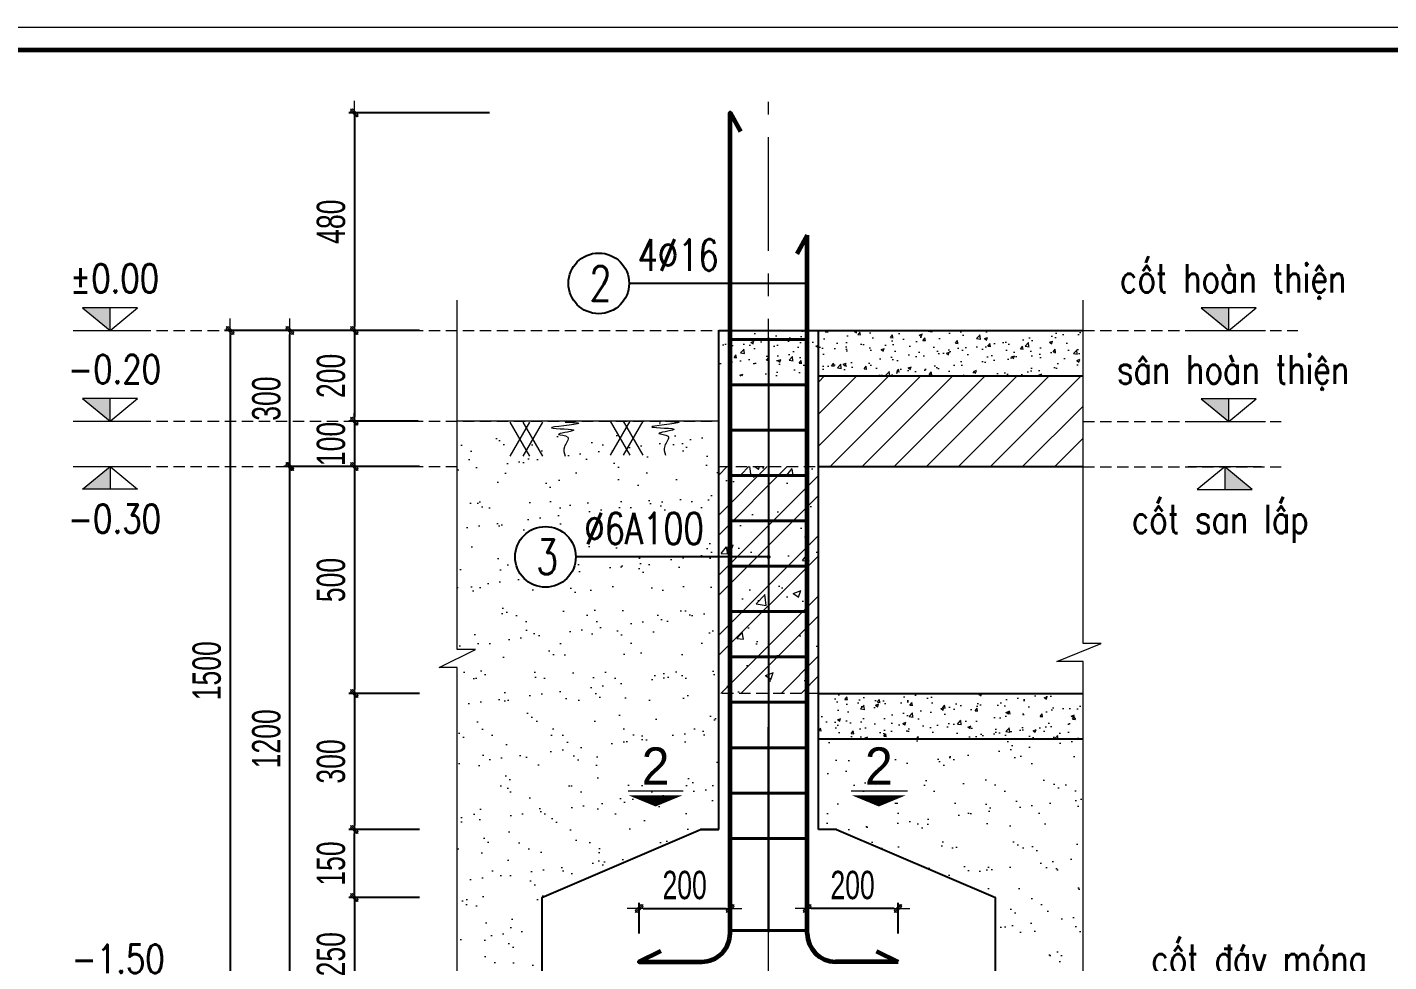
# Model space of a CAD drawing. Header units: millimetres. Extents: x 108335 to 288936, y -578047 to -548347.
# Drawn here: x 179715 to 182717, y -550408 to -548347 of the extents above; entities that cross this region are included whole.
import ezdxf
from ezdxf.enums import TextEntityAlignment as Align

# ---------------------------------------------------------------- set-up
doc = ezdxf.new("R2010")
doc.units = ezdxf.units.MM
doc.header["$MEASUREMENT"] = 0
doc.header["$PDMODE"] = 32
for name, pattern in [('CENTER', [2, 1.25, -0.25, 0.25, -0.25]), ('DASHDOT', [1, 0.5, -0.25, 0, -0.25]), ('HIDDEN', [0.375, 0.25, -0.125])]:
    doc.linetypes.add(name, pattern=pattern)
doc.layers.get('Defpoints').update_dxf_attribs({"color": 1})
doc.layers.add('Khungten_LCDI', color=7, linetype='Continuous')
for name, color, linetype, lineweight in [('LC Dim', 8, 'Continuous', 18), ('LC Hatch', 252, 'Continuous', 9), ('LC Khac', 4, 'Continuous', 9), ('LC MANH DUT', 35, 'HIDDEN', 5), ('LC Net dam2', 6, 'Continuous', 40), ('LC Net dam3', 1, 'Continuous', 60), ('LC Net manh', 236, 'Continuous', 5), ('LC Net thay', 7, 'Continuous', 25), ('LC Net truc', 8, 'DASHDOT', 13), ('LC Text1', 3, 'Continuous', 20), ('LC Text2', 7, 'Continuous', 25), ('Text', 7, 'Continuous', 20), ('THEP', 1, 'Continuous', 40), ('TRUC', 251, 'CENTER', 5)]:
    doc.layers.add(name, color=color, linetype=linetype, lineweight=lineweight)
doc.styles.add('HOATBIF', font='hoatbif.shx', dxfattribs={"width": 0.7})
doc.styles.add('Khungten', font='VHAVAN.TTF', dxfattribs={"width": 0.9, "height": 5000})
doc.styles.add('LC 1', font='VHAVANB.TTF')
doc.styles.add('LC 3', font='vnsimli.shx', dxfattribs={"width": 0.75})
doc.styles.add('T1', font='Vnsimli.shx', dxfattribs={"width": 0.8})
doc.styles.add('Title', font='VHBLACK.TTF', dxfattribs={"width": 0.8})
doc.dimstyles.new('mb', dxfattribs={"dimscale": 71, "dimtxt": 2.5, "dimasz": 0.35, "dimexe": 0.5, "dimexo": 0, "dimgap": 0.8, "dimtad": 1, "dimdec": 0, "dimzin": 0, "dimdsep": 46, "dimtxsty": 'HOATBIF', "dimblk1": 'DOT', "dimblk2": 'DOT', "dimsah": 1, "dimcen": -1, "dimdle": 1, "dimclrd": 256, "dimclre": 256, "dimclrt": 4, "dimadec": 3, "dimazin": 2, "dimtfac": 0.333333, "dimtdec": 0, "dimtix": 1, "dimtmove": 2, "dimatfit": 3, "dimldrblk": 'DOT', "dimfxl": 1, "dimtvp": 0.833333, "dimtolj": 1, "dimtzin": 0, "dimarcsym": 0})

# ---------------------------------------------------------------- blocks, each defined once
blk = doc.blocks.new('Nha o can bo nhan vien Trung doan')
at = {"layer": 'Defpoints', "lineweight": 0}
blk.add_lwpolyline([(-1200, -14850), (-1200, 14850), (40800, 14850), (40800, -14850)], close=True, dxfattribs=at)
at = {"layer": 'Khungten_LCDI', "color": 5, "lineweight": 60}
blk.add_lwpolyline([(0, -14650), (0, 14650), (40600, 14650), (40600, -14650)], close=True, dxfattribs=at)
at = {"color": 7, "style": 'Khungten', "width": 0.8}
for tag, p in [('REVISION', (39499, -10746)), ('NGAYHT', (39546, -11609))]:
    blk.add_attdef(tag, text='', height=200, dxfattribs=at).set_placement(p, align=Align.CENTER)
at = {"layer": 'LC Text1', "style": 'Title', "width": 1.485915}
for tag, p, p2 in [('TENBANVE1', (36913, -8886), (40339, -8886)), ('TENBANVE2', (36913, -9562), (40339, -9562))]:
    blk.add_attdef(tag, text='', height=250, dxfattribs=at).set_placement(p, p2, align=Align.FIT)
at = {"layer": 'LC Text1', "style": 'Title', "width": 0.7}
blk.add_attdef('SOBANVE', text='', height=250, dxfattribs=at).set_placement((39562, -13896), align=Align.CENTER)
blk = doc.blocks.new('DOT')
at = {"layer": 'LC Dim'}
blk.add_line((-3, 0), (3, 0), dxfattribs=at)
at = {"layer": 'LC Dim', "color": 4}
blk.add_line((-1, -1), (1, 1), dxfattribs=at)
blk.add_lwpolyline([(0.5, 1), (-1, -0.5), (-0.5, -1), (1, 0.5)], close=True, dxfattribs=at)
blk = doc.blocks.new('*D60')
at = {"layer": 'Defpoints', "color": 0, "ltscale": 2, "transparency": 16777216}
for p in [(180436.7, -550115.9), (180580, -550115.9, 0), (180580, -550265.9, 0)]:
    blk.add_point(p, dxfattribs=at)
at = {"layer": 'LC Dim', "lineweight": -2, "ltscale": 2, "transparency": 16777216}
for p, q in [((180580, -550115.9), (180424.2, -550115.9)), ((180436.7, -550257.2), (180436.7, -550124.7)), ((180580, -550265.9), (180424.2, -550265.9))]:
    blk.add_line(p, q, dxfattribs=at)
at = {"layer": 'LC Dim', "lineweight": -2, "ltscale": 2, "transparency": 16777216, "xscale": 8.75, "yscale": 8.75, "zscale": 8.75}
for p, rotation in [((180436.7, -550115.9), 90), ((180436.7, -550265.9), 270)]:
    blk.add_blockref('DOT', p, dxfattribs=dict(at, rotation=rotation))
at = {"layer": 'LC Dim', "color": 4, "ltscale": 2, "transparency": 16777216, "insert": (180385.4, -550190.9), "char_height": 62.5, "attachment_point": 5, "rotation": 90, "style": 'HOATBIF'}
blk.add_mtext('\\A1;150', dxfattribs=at)
blk = doc.blocks.new('_Dot')
at = {"color": 0, "linetype": 'ByBlock', "lineweight": -2}
blk.add_line((-0.5, 0), (-1, 0), dxfattribs=at)
at = {"color": 0, "linetype": 'ByBlock', "const_width": 0.5}
blk.add_lwpolyline([(-0.25, 0, 1), (0.25, 0, 1)], format="xyb", close=True, dxfattribs=at)
blk = doc.blocks.new('*D31')
at = {"layer": 'Defpoints', "color": 0, "ltscale": 2, "transparency": 16777216}
for p in [(180580, -550265.9, 0), (180436.7, -550515.9), (180580, -550515.9, 0)]:
    blk.add_point(p, dxfattribs=at)
at = {"layer": 'LC Dim', "lineweight": -2, "ltscale": 2, "transparency": 16777216}
for p, q in [((180580, -550265.9), (180424.2, -550265.9)), ((180436.7, -550274.7), (180436.7, -550507.2)), ((180580, -550515.9), (180424.2, -550515.9))]:
    blk.add_line(p, q, dxfattribs=at)
at = {"layer": 'LC Dim', "lineweight": -2, "ltscale": 2, "transparency": 16777216, "xscale": 8.75, "yscale": 8.75, "zscale": 8.75}
for p, rotation in [((180436.7, -550265.9), 90), ((180436.7, -550515.9), 270)]:
    blk.add_blockref('DOT', p, dxfattribs=dict(at, rotation=rotation))
at = {"layer": 'LC Dim', "color": 4, "ltscale": 2, "transparency": 16777216, "insert": (180385.4, -550390.9), "char_height": 62.5, "attachment_point": 5, "rotation": 90, "style": 'HOATBIF'}
blk.add_mtext('\\A1;250', dxfattribs=at)
blk = doc.blocks.new('Caodo1')
at = {"layer": 'LC Text1'}
blk.add_hatch(color=256, dxfattribs=at).paths.add_polyline_path([(0, 0), (243, 200), (0, 200)])
for p, q in [((0, 0), (0, 200)), ((324, 0), (-324, 0))]:
    blk.add_line(p, q, dxfattribs=at)
blk.add_lwpolyline([(-243, 200), (243, 200), (0, 0), (0, 0)], close=True, dxfattribs=at)
at = {"layer": 'LC Text1', "style": 'T1', "width": 0.8}
blk.add_attdef('%%P0,00', text='', height=250, dxfattribs=at).set_placement((-39, 460), align=Align.MIDDLE_CENTER)
blk = doc.blocks.new('*D32')
at = {"layer": 'Defpoints', "color": 0, "ltscale": 2, "transparency": 16777216}
for p in [(181435, -550289.9), (181435, -550344.9), (181635.3, -550344.9)]:
    blk.add_point(p, dxfattribs=at)
at = {"layer": 'LC Dim', "lineweight": -2, "ltscale": 2, "transparency": 16777216}
for p, q in [((181435, -550344.9), (181435, -550277.4)), ((181635.3, -550344.9), (181635.3, -550277.4)), ((181626.5, -550289.9), (181443.8, -550289.9))]:
    blk.add_line(p, q, dxfattribs=at)
at = {"layer": 'LC Dim', "lineweight": -2, "ltscale": 2, "transparency": 16777216, "xscale": 8.75, "yscale": 8.75, "zscale": 8.75, "rotation": 180}
blk.add_blockref('DOT', (181435, -550289.9), dxfattribs=at)
at = {"layer": 'LC Dim', "lineweight": -2, "ltscale": 2, "transparency": 16777216, "xscale": 8.75, "yscale": 8.75, "zscale": 8.75}
blk.add_blockref('DOT', (181635.3, -550289.9), dxfattribs=at)
at = {"layer": 'LC Dim', "color": 4, "ltscale": 2, "transparency": 16777216, "insert": (181535.1, -550238.7), "char_height": 62.5, "attachment_point": 5, "style": 'HOATBIF'}
blk.add_mtext('\\A1;200', dxfattribs=at)
blk = doc.blocks.new('*D33')
at = {"layer": 'Defpoints', "color": 0, "ltscale": 2, "transparency": 16777216}
for p in [(181265, -550289.9), (181064.7, -550344.9), (181265, -550344.9)]:
    blk.add_point(p, dxfattribs=at)
at = {"layer": 'LC Dim', "lineweight": -2, "ltscale": 2, "transparency": 16777216}
for p, q in [((181064.7, -550344.9), (181064.7, -550277.4)), ((181265, -550344.9), (181265, -550277.4)), ((181073.5, -550289.9), (181256.2, -550289.9))]:
    blk.add_line(p, q, dxfattribs=at)
at = {"layer": 'LC Dim', "lineweight": -2, "ltscale": 2, "transparency": 16777216, "xscale": 8.75, "yscale": 8.75, "zscale": 8.75, "rotation": 180}
blk.add_blockref('DOT', (181064.7, -550289.9), dxfattribs=at)
at = {"layer": 'LC Dim', "lineweight": -2, "ltscale": 2, "transparency": 16777216, "xscale": 8.75, "yscale": 8.75, "zscale": 8.75}
blk.add_blockref('DOT', (181265, -550289.9), dxfattribs=at)
at = {"layer": 'LC Dim', "color": 4, "ltscale": 2, "transparency": 16777216, "insert": (181164.9, -550238.7), "char_height": 62.5, "attachment_point": 5, "style": 'HOATBIF'}
blk.add_mtext('\\A1;200', dxfattribs=at)
blk = doc.blocks.new('*U22')
at = {"layer": 'LC Net dam2', "ltscale": 2}
blk.add_line((-85, 0), (85, 0), dxfattribs=at)
blk = doc.blocks.new('*U23')
at = {"layer": 'THEP', "color": 0, "linetype": 'ByBlock', "lineweight": -2}
blk.add_blockref('*U22', (0, 0), dxfattribs=at)
blk = doc.blocks.new('mat dat')
at = {"layer": 'LC Net manh'}
for p, q in [((2, 0), (3.73, -3)), ((3.73, 0), (2, -3)), ((3.15, 0), (4.88, -3)), ((4.88, 0), (3.15, -3))]:
    blk.add_line(p, q, dxfattribs=at)
blk.add_spline([(0, 0), (-1.21, -0.12), (1.21, -0.52), (-0.75, -0.75), (0.58, -1.1), (-0.23, -1.33), (0.06, -2.19), (0, -3)], degree=3, dxfattribs=at)
blk = doc.blocks.new('*U26')
at = {"layer": 'LC Net dam2', "ltscale": 2}
blk.add_line((-85, 0), (85, 0), dxfattribs=at)
blk = doc.blocks.new('*U27')
at = {"layer": 'LC Net dam2', "color": 0, "linetype": 'ByBlock', "lineweight": -2}
for p in [(0, 0), (0, -100), (0, -200), (0, -300), (0, -400), (0, -500), (0, -600), (0, -700), (0, -800)]:
    blk.add_blockref('*U26', p, dxfattribs=at)
at = {"layer": 'LC Net dam2', "color": 0, "linetype": 'ByBlock', "lineweight": -2, "transparency": 16777216}
for p in [(0, -900), (0, -1000), (0, -1100)]:
    blk.add_blockref('*U26', p, dxfattribs=at)
blk = doc.blocks.new('*D34')
at = {"layer": 'Defpoints', "color": 0, "ltscale": 2, "transparency": 16777216}
for p in [(180735, -548535.9), (180436.7, -549015.9), (180580, -549015.9, 0)]:
    blk.add_point(p, dxfattribs=at)
at = {"layer": 'LC Dim', "lineweight": -2, "ltscale": 2, "transparency": 16777216}
for p, q in [((180735, -548535.9), (180424.2, -548535.9)), ((180436.7, -548544.7), (180436.7, -549007.2)), ((180580, -549015.9), (180424.2, -549015.9))]:
    blk.add_line(p, q, dxfattribs=at)
at = {"layer": 'LC Dim', "lineweight": -2, "ltscale": 2, "transparency": 16777216, "xscale": 8.75, "yscale": 8.75, "zscale": 8.75}
for p, rotation in [((180436.7, -548535.9), 90), ((180436.7, -549015.9), 270)]:
    blk.add_blockref('DOT', p, dxfattribs=dict(at, rotation=rotation))
at = {"layer": 'LC Dim', "color": 4, "ltscale": 2, "transparency": 16777216, "insert": (180385.4, -548775.9), "char_height": 62.5, "attachment_point": 5, "rotation": 90, "style": 'HOATBIF'}
blk.add_mtext('\\A1;480', dxfattribs=at)
blk = doc.blocks.new('*D35')
at = {"layer": 'Defpoints', "color": 0, "ltscale": 2, "transparency": 16777216}
for p in [(180294.2, -549015.9), (180580, -549015.9, 0), (180558.8, -549315.9)]:
    blk.add_point(p, dxfattribs=at)
at = {"layer": 'LC Dim', "lineweight": -2, "ltscale": 2, "transparency": 16777216}
for p, q in [((180580, -549015.9), (180281.7, -549015.9)), ((180294.2, -549307.2), (180294.2, -549024.7)), ((180558.8, -549315.9), (180281.7, -549315.9))]:
    blk.add_line(p, q, dxfattribs=at)
at = {"layer": 'LC Dim', "lineweight": -2, "ltscale": 2, "transparency": 16777216, "xscale": 8.75, "yscale": 8.75, "zscale": 8.75}
for p, rotation in [((180294.2, -549015.9), 90), ((180294.2, -549315.9), 270)]:
    blk.add_blockref('DOT', p, dxfattribs=dict(at, rotation=rotation))
at = {"layer": 'LC Dim', "color": 4, "ltscale": 2, "transparency": 16777216, "insert": (180242.9, -549165.9), "char_height": 62.5, "attachment_point": 5, "rotation": 90, "style": 'HOATBIF'}
blk.add_mtext('\\A1;300', dxfattribs=at)
blk = doc.blocks.new('*D36')
at = {"layer": 'Defpoints', "color": 0, "ltscale": 2, "transparency": 16777216}
for p in [(180580, -549015.9, 0), (180162.6, -550515.9), (180580, -550515.9, 0)]:
    blk.add_point(p, dxfattribs=at)
at = {"layer": 'LC Dim', "lineweight": -2, "ltscale": 2, "transparency": 16777216}
for p, q in [((180580, -549015.9), (180150.1, -549015.9)), ((180162.6, -549024.7), (180162.6, -550507.2)), ((180580, -550515.9), (180150.1, -550515.9))]:
    blk.add_line(p, q, dxfattribs=at)
at = {"layer": 'LC Dim', "lineweight": -2, "ltscale": 2, "transparency": 16777216, "xscale": 8.75, "yscale": 8.75, "zscale": 8.75}
for p, rotation in [((180162.6, -549015.9), 90), ((180162.6, -550515.9), 270)]:
    blk.add_blockref('DOT', p, dxfattribs=dict(at, rotation=rotation))
at = {"layer": 'LC Dim', "color": 4, "ltscale": 2, "transparency": 16777216, "insert": (180111.4, -549765.9), "char_height": 62.5, "attachment_point": 5, "rotation": 90, "style": 'HOATBIF'}
blk.add_mtext('\\A1;1500', dxfattribs=at)
blk = doc.blocks.new('*D78')
at = {"layer": 'Defpoints', "color": 0, "ltscale": 2, "transparency": 16777216}
for p in [(180468.4, -549315.9), (180294, -550515.9), (180504.6, -550515.9)]:
    blk.add_point(p, dxfattribs=at)
at = {"layer": 'LC Dim', "lineweight": -2, "ltscale": 2, "transparency": 16777216}
for p, q in [((180468.4, -549315.9), (180281.5, -549315.9)), ((180294, -549324.7), (180294, -550507.2)), ((180504.6, -550515.9), (180281.5, -550515.9))]:
    blk.add_line(p, q, dxfattribs=at)
at = {"layer": 'LC Dim', "lineweight": -2, "ltscale": 2, "transparency": 16777216, "xscale": 8.75, "yscale": 8.75, "zscale": 8.75}
for p, rotation in [((180294, -549315.9), 90), ((180294, -550515.9), 270)]:
    blk.add_blockref('DOT', p, dxfattribs=dict(at, rotation=rotation))
at = {"layer": 'LC Dim', "color": 4, "ltscale": 2, "transparency": 16777216, "insert": (180242.8, -549915.9), "char_height": 62.5, "attachment_point": 5, "rotation": 90, "style": 'HOATBIF'}
blk.add_mtext('\\A1;1200', dxfattribs=at)
blk = doc.blocks.new('*D79')
at = {"layer": 'Defpoints', "color": 0, "ltscale": 2, "transparency": 16777216}
for p in [(180580, -549015.9, 0), (180436.7, -549215.9), (180577.4, -549215.9, 0)]:
    blk.add_point(p, dxfattribs=at)
at = {"layer": 'LC Dim', "lineweight": -2, "ltscale": 2, "transparency": 16777216}
for p, q in [((180580, -549015.9), (180424.2, -549015.9)), ((180436.7, -549024.7), (180436.7, -549207.2)), ((180577.4, -549215.9), (180424.2, -549215.9))]:
    blk.add_line(p, q, dxfattribs=at)
at = {"layer": 'LC Dim', "lineweight": -2, "ltscale": 2, "transparency": 16777216, "xscale": 8.75, "yscale": 8.75, "zscale": 8.75}
for p, rotation in [((180436.7, -549015.9), 90), ((180436.7, -549215.9), 270)]:
    blk.add_blockref('DOT', p, dxfattribs=dict(at, rotation=rotation))
at = {"layer": 'LC Dim', "color": 4, "ltscale": 2, "transparency": 16777216, "insert": (180385.4, -549115.9), "char_height": 62.5, "attachment_point": 5, "rotation": 90, "style": 'HOATBIF'}
blk.add_mtext('\\A1;200', dxfattribs=at)
blk = doc.blocks.new('*D80')
at = {"layer": 'Defpoints', "color": 0, "ltscale": 2, "transparency": 16777216}
for p in [(180577.4, -549215.9, 0), (180436.7, -549315.9), (180558.8, -549315.9, 0)]:
    blk.add_point(p, dxfattribs=at)
at = {"layer": 'LC Dim', "lineweight": -2, "ltscale": 2, "transparency": 16777216}
for p, q in [((180436.7, -549207.2), (180436.7, -549198.4)), ((180577.4, -549215.9), (180424.2, -549215.9)), ((180436.7, -549215.9), (180436.7, -549315.9)), ((180558.8, -549315.9), (180424.2, -549315.9)), ((180436.7, -549324.7), (180436.7, -549333.4))]:
    blk.add_line(p, q, dxfattribs=at)
at = {"layer": 'LC Dim', "lineweight": -2, "ltscale": 2, "transparency": 16777216, "xscale": 8.75, "yscale": 8.75, "zscale": 8.75}
for p, rotation in [((180436.7, -549215.9), 270), ((180436.7, -549315.9), 90)]:
    blk.add_blockref('DOT', p, dxfattribs=dict(at, rotation=rotation))
at = {"layer": 'LC Dim', "color": 4, "ltscale": 2, "transparency": 16777216, "insert": (180385.4, -549265.9), "char_height": 62.5, "attachment_point": 5, "rotation": 90, "style": 'HOATBIF'}
blk.add_mtext('\\A1;100', dxfattribs=at)
blk = doc.blocks.new('*D282')
at = {"layer": 'Defpoints', "color": 0, "ltscale": 2, "transparency": 16777216}
for p in [(180580, -549315.9), (180436.7, -549815.9), (180580, -549815.9)]:
    blk.add_point(p, dxfattribs=at)
at = {"layer": 'LC Dim', "lineweight": -2, "ltscale": 2, "transparency": 16777216}
for p, q in [((180580, -549315.9), (180424.2, -549315.9)), ((180436.7, -549324.7), (180436.7, -549807.2)), ((180580, -549815.9), (180424.2, -549815.9))]:
    blk.add_line(p, q, dxfattribs=at)
at = {"layer": 'LC Dim', "lineweight": -2, "ltscale": 2, "transparency": 16777216, "xscale": 8.75, "yscale": 8.75, "zscale": 8.75}
for p, rotation in [((180436.7, -549315.9), 90), ((180436.7, -549815.9), 270)]:
    blk.add_blockref('DOT', p, dxfattribs=dict(at, rotation=rotation))
at = {"layer": 'LC Dim', "color": 4, "ltscale": 2, "transparency": 16777216, "insert": (180385.4, -549565.9), "char_height": 62.5, "attachment_point": 5, "rotation": 90, "style": 'HOATBIF'}
blk.add_mtext('\\A1;500', dxfattribs=at)
blk = doc.blocks.new('*D283')
at = {"layer": 'Defpoints', "color": 0, "ltscale": 2, "transparency": 16777216}
for p in [(180580, -549815.9), (180436.7, -550115.9), (180580, -550115.9)]:
    blk.add_point(p, dxfattribs=at)
at = {"layer": 'LC Dim', "lineweight": -2, "ltscale": 2, "transparency": 16777216}
for p, q in [((180580, -549815.9), (180424.2, -549815.9)), ((180436.7, -549824.7), (180436.7, -550107.2)), ((180580, -550115.9), (180424.2, -550115.9))]:
    blk.add_line(p, q, dxfattribs=at)
at = {"layer": 'LC Dim', "lineweight": -2, "ltscale": 2, "transparency": 16777216, "xscale": 8.75, "yscale": 8.75, "zscale": 8.75}
for p, rotation in [((180436.7, -549815.9), 90), ((180436.7, -550115.9), 270)]:
    blk.add_blockref('DOT', p, dxfattribs=dict(at, rotation=rotation))
at = {"layer": 'LC Dim', "color": 4, "ltscale": 2, "transparency": 16777216, "insert": (180385.4, -549965.9), "char_height": 62.5, "attachment_point": 5, "rotation": 90, "style": 'HOATBIF'}
blk.add_mtext('\\A1;300', dxfattribs=at)

msp = doc.modelspace()

# ---------------------------------------------------------------- hatches: boundary and pattern name
at = {"layer": 'LC Hatch', "ltscale": 2}
h = msp.add_hatch(dxfattribs=at)
h.set_pattern_fill('AR-CONC', color=256, scale=10, style=0)
h.set_pattern_definition([(50, (655.5, 83.09), (71.726018, -6.2752135), [7.5, -82.5]), (355, (655.5, 83.09), (-13.875133, 75.219213), [6, -66]), (100.4514, (661.48, 82.566), (57.850938, 68.943954), [6.374019, -70.114211]), (46.1842, (655.5, 103.09), (106.724105, -16.551901), [11.25, -123.75]), (96.6356, (664.39, 101.71), (93.46627, 97.411787), [9.561029, -105.1713]), (351.1842, (655.5, 103.09), (93.466195, 97.41186), [9, -99]), (21, (665.5, 98.09), (59.690705, -40.261889), [7.5, -82.5]), (326, (665.5, 98.09), (24.331533, 72.5150045), [6, -66]), (71.4514, (670.474, 94.73), (84.022263, 32.25305), [6.374019, -70.114211]), (37.5, (655.5, 83.089), (1.2159855, 33.2893854), [0, -65.2, 0, -67, 0, -66.25]), (7.5, (655.5, 83.09), (26.3069537, 39.4411712), [0, -38.2, 0, -63.7, 0, -25.25]), (327.5, (633.2, 83.089), (53.3822436, -2.2554872), [0, -25, 0, -78, 0, -103.5]), (317.5, (623.2, 83.09), (58.318617, 10.0104982), [0, -32.5, 0, -51.8, 0, -73.5])])
h.paths.add_polyline_path([(182043.16, -549015.91), (181240, -549015.91), (181240, -549115.91), (182043.16, -549115.91)])
h = msp.add_hatch(dxfattribs=at)
h.set_pattern_fill('ANSI31', color=256, scale=400)
h.set_pattern_definition([(45, (655.5, 83.09), (-35.355339, 35.355339), [])])
h.paths.add_polyline_path([(182043.16, -549115.91), (181460, -549115.91), (181460, -549315.91), (182043.16, -549315.91)])
h = msp.add_hatch(dxfattribs=at)
h.set_pattern_fill('AR-SAND', color=256, scale=50)
h.set_pattern_definition([(37.5, (0, 0), (-3.149668, 96.341188), [0, -76, 0, -85, 0, -81.25]), (7.5, (0, 0), (88.488835, 141.107303), [0, -41, 0, -68.5, 0, -26.25]), (327.5, (-61.5, 0), (155.707093, 0.282953), [0, -25, 0, -90, 0, -117.5]), (317.5, (-61.5, 0), (150.30633, 43.883778), [0, -12.5, 0, -59, 0, -67.5])])
edge = h.paths.add_edge_path()
edge.add_line((181240, -549417.38), (181239.87, -549315.91))
edge.add_line((181239.87, -549315.91), (181240, -549315.91))
edge.add_line((181240, -549315.91), (181240, -549215.91))
edge.add_line((181240, -549215.91), (181129.82, -549215.91))
edge.add_spline(control_points=[(181129.82, -549215.91), (181142.39, -549216.57), (181179.09, -549219.04), (181033.76, -549230.16), (181182.6, -549230.81), (181085.81, -549243.52), (181140.29, -549244.95), (181116.27, -549270.22), (181120.48, -549284.04), (181122.46, -549290.54)], knot_values=[0.1958079, 0.1958079, 0.1958079, 0.1958079, 1.2182978, 3.6773254, 5.6544513, 7.0271388, 7.8679726, 8.7802656, 9.5900193, 9.5900193, 9.5900193, 9.5900193], degree=3, periodic=0)
edge.add_line((181129.82, -549215.91), (181072.25, -549215.91))
edge.add_line((181072.25, -549215.91), (181036.49, -549277.84))
edge.add_line((181036.49, -549277.84), (181000.73, -549215.91))
edge.add_line((181000.73, -549215.91), (180852.18, -549215.91))
edge.add_line((180852.18, -549215.91), (180815.26, -549279.84))
edge.add_line((180815.26, -549279.84), (180778.35, -549215.91))
edge.add_line((180778.35, -549215.91), (180663.66, -549215.91))
edge.add_line((180663.66, -549215.91), (180663.66, -549718.81))
edge.add_line((180663.66, -549718.81), (180703.66, -549718.81))
edge.add_line((180703.66, -549718.81), (180623.66, -549758.81))
edge.add_line((180623.66, -549758.81), (180663.66, -549758.81))
edge.add_line((180663.66, -549758.81), (180663.66, -550615.91))
edge.add_line((180663.66, -550615.91), (180750, -550615.91))
edge.add_line((180750, -550615.91), (180750, -550515.91))
edge.add_line((180750, -550515.91), (180850, -550515.91))
edge.add_line((180850, -550515.91), (180850, -550265.91))
edge.add_line((180850, -550265.91), (181200, -550115.91))
edge.add_line((181200, -550115.91), (181240, -550115.91))
edge.add_line((181240, -550115.91), (181240, -549417.38))
h.paths.add_polyline_path([(180791.12, -549514.91, -1), (180924.89, -549514.91, -1)], flags=16)
edge = h.paths.add_edge_path(flags=16)
edge.add_spline(control_points=[(180901.24, -549292.54), (180899.26, -549286.04), (180895.04, -549272.22), (180919.07, -549246.95), (180864.58, -549245.52), (180961.37, -549232.81), (180812.53, -549232.16), (180963.07, -549220.64), (180916.63, -549218.31), (180901.24, -549217.54)], knot_values=[0, 0, 0, 0, 0.8097538, 1.7220467, 2.5628805, 3.9355681, 5.912694, 8.3717216, 9.5900193, 9.5900193, 9.5900193, 9.5900193], degree=3, periodic=0)
h.paths.add_polyline_path([(182043.16, -549915.91), (181460, -549915.91), (181460, -550115.91), (181500, -550115.91), (181850, -550265.91), (181850, -550515.91), (181950, -550515.91), (181950, -550615.91), (182043.16, -550615.91)])
h.paths.add_polyline_path([(180823.58, -549572.2), (180899.97, -549572.2), (180899.97, -549457.62), (180823.58, -549457.62)], flags=8)
h.paths.add_polyline_path([(180926.45, -549504.56), (181229.03, -549504.56), (181229.03, -549400.39), (180926.45, -549400.39)], flags=24)
h.paths.add_polyline_path([(181048.49, -550038.39), (181153.08, -550038.39), (181153.08, -549912.26), (181048.49, -549912.26)], flags=24)
h.paths.add_polyline_path([(181540.68, -550038.39), (181645.27, -550038.39), (181645.27, -549912.26), (181540.68, -549912.26)], flags=9)
h = msp.add_hatch(dxfattribs=at)
h.set_pattern_fill('BTCT', color=256, scale=25, style=0)
h.set_pattern_definition([(50, (3481.51, 3878.61), (179.315046, -15.688034), [18.75, -206.25]), (355, (3481.5, 3878.61), (-34.687833, 188.048033), [15, -165]), (100.4514, (3496.45, 3877.3), (144.627345, 172.359886), [15.93505, -175.28553]), (46.1842, (3481.5, 3928.61), (266.81026, -41.37975), [28.125, -309.375]), (96.6356, (3503.74, 3925.17), (233.66568, 243.52947), [23.90257, -262.92825]), (351.1842, (3481.5, 3928.61), (233.66549, 243.52965), [22.5, -247.5]), (21, (3506.51, 3916.11), (149.226763, -100.654723), [18.75, -206.25]), (326, (3506.5, 3916.11), (60.828833, 181.28751), [15, -165]), (71.4514, (3518.94, 3907.73), (210.055657, 80.632624), [15.93505, -175.28553]), (37.5, (3481.51, 3878.614), (3.039964, 83.2234635), [0, -163, 0, -167.5, 0, -165.625]), (7.5, (3481.51, 3878.614), (65.767384, 98.602928), [0, -95.5, 0, -159.25, 0, -63.125]), (327.5, (3425.76, 3878.614), (133.455609, -5.638718), [0, -62.5, 0, -195, 0, -258.75]), (317.5, (3400.76, 3878.61), (145.796542, 25.026246), [0, -81.25, 0, -129.5, 0, -183.75]), (45, (3481.51, 3878.61), (-66.29126, 66.29126), []), (45, (3525.7, 3878.61), (-66.29126, 66.29126), [])])
h.paths.add_polyline_path([(181240.5, -549815.91), (181460, -549815.91), (181460, -549315.91), (181239.87, -549315.91)])
h = msp.add_hatch(dxfattribs=at)
h.set_pattern_fill('AR-CONC', color=256, scale=10, style=0)
h.set_pattern_definition([(50, (0, 0), (71.726018, -6.2752135), [7.5, -82.5]), (355, (0, 0), (-13.875133, 75.219213), [6, -66]), (100.4514, (5.98, -0.52), (57.850938, 68.943954), [6.374019, -70.114211]), (46.1842, (0, 20), (106.724105, -16.551901), [11.25, -123.75]), (96.6356, (8.89, 18.62), (93.46627, 97.411787), [9.561029, -105.1713]), (351.1842, (0, 20), (93.466195, 97.41186), [9, -99]), (21, (10, 15), (59.690705, -40.261889), [7.5, -82.5]), (326, (10, 15), (24.331533, 72.5150045), [6, -66]), (71.4514, (14.974, 11.645), (84.022263, 32.25305), [6.374019, -70.114211]), (37.5, (0, 0), (1.2159855, 33.2893854), [0, -65.2, 0, -67, 0, -66.25]), (7.5, (0, 0), (26.3069537, 39.4411712), [0, -38.2, 0, -63.7, 0, -25.25]), (327.5, (-22.3, 0), (53.3822436, -2.2554872), [0, -25, 0, -78, 0, -103.5]), (317.5, (-32.3, 0), (58.318617, 10.0104982), [0, -32.5, 0, -51.8, 0, -73.5])])
h.paths.add_polyline_path([(182043.16, -549815.91), (181460, -549815.91), (181460, -549915.91), (182043.16, -549915.91)])

# ---------------------------------------------------------------- linework, layer by layer
at = {"layer": 'LC Dim', "ltscale": 2}
for p, q in [((180464.12, -549015.91, 0), (180160.42, -549015.91, 0)), ((181350, -550338.5, 0), (181350, -549035.54, 0))]:
    msp.add_line(p, q, dxfattribs=at)
at = {"layer": 'LC Khac', "color": 1, "ltscale": 2}
for p, q in [((181161.47, -550031.67), (181040.1, -550031.67)), ((181656.51, -550031.67), (181532.29, -550031.67))]:
    msp.add_line(p, q, dxfattribs=at)
for points in [[(181100.78, -550065.17, 0, 117.86, 0), (181100.78, -550040.81, 68.75, 68.75, 0)], [(181592.98, -550065.17, 0, 117.86, 0), (181592.98, -550040.81, 68.75, 68.75, 0)]]:
    msp.add_lwpolyline(points, format="xyseb", dxfattribs=at)
at = {"layer": 'LC MANH DUT', "ltscale": 100}
for p, q in [((179963.28, -549015.91), (181240, -549015.91)), ((182043.41, -549015.91), (182517, -549015.91)), ((179963.28, -549215.91), (181240, -549215.91)), ((182043.16, -549216.63), (182480.12, -549216.63)), ((179963.28, -549315.91), (180663.66, -549315.91)), ((182043.16, -549316.63), (182480.12, -549316.63))]:
    msp.add_line(p, q, dxfattribs=at)
msp.add_lwpolyline([(181239.87, -549315.91), (181460, -549315.91), (181460, -549815.91), (181240.5, -549815.91)], close=True, dxfattribs=at)
at = {"layer": 'LC Net dam3'}
for p, q in [((181435, -548805.41), (181412.15, -548846.54)), ((181435, -549423.91), (181435, -548805.41)), ((181435, -549498.91), (181435, -549423.91)), ((181435, -550344.87), (181435, -549498.91)), ((181435, -550344.87), (181435, -550344.87)), ((181587.65, -550383.94), (181635.26, -550407.41)), ((181635.26, -550407.41), (181497.54, -550407.41))]:
    msp.add_line(p, q, dxfattribs=at)
for points in [[(181265, -549425.35), (181265, -548535.91), (181287.85, -548577.04)], [(181265, -549498.91), (181265, -549423.91)]]:
    msp.add_lwpolyline(points, dxfattribs=at)
msp.add_lwpolyline([(181112.35, -550383.94), (181064.74, -550407.41), (181202.46, -550407.41, 0.4142136), (181265, -550344.87), (181265, -550344.87), (181265, -549498.91)], format="xyb", dxfattribs=at)
msp.add_arc((181497.54, -550344.87), 62.54, 180, 270, dxfattribs=at)
at = {"layer": 'LC Net manh', "ltscale": 2}
for points in [[(180663.66, -550691.26), (180663.66, -549758.81), (180623.66, -549758.81), (180703.66, -549718.81), (180663.66, -549718.81), (180663.66, -548948.55)], [(182043.16, -550691.26), (182043.16, -549745.81), (181985.16, -549745.81), (182083.16, -549705.81), (182043.16, -549705.81), (182043.16, -548948.55)]]:
    msp.add_lwpolyline(points, dxfattribs=at)
at = {"layer": 'LC Net thay', "linetype": 'Continuous', "ltscale": 1000}
for p, q in [((181240, -550115.91), (181240, -549015.91)), ((181240, -549015.91), (182043.41, -549015.91)), ((181460, -550115.91), (181460, -549015.91)), ((181460, -549115.91), (182043.41, -549115.91)), ((181460, -549315.91), (182043.16, -549315.91)), ((181460, -549815.91), (182043.16, -549815.91)), ((181460, -549915.91), (182043.16, -549915.91)), ((180850, -550265.91), (181200, -550115.91)), ((181200, -550115.91), (181240, -550115.91)), ((181240, -550115.91), (181200, -550115.91)), ((181240, -550115.91), (181240, -550115.91)), ((181500, -550115.91), (181460, -550115.91)), ((181460, -550115.91), (181460, -550115.91)), ((181500, -550115.91), (181850, -550265.91)), ((180850, -550265.91), (180850, -550515.91)), ((181850, -550515.91), (181850, -550265.91))]:
    msp.add_line(p, q, dxfattribs=at)
at = {"layer": 'LC Text2', "ltscale": 100}
for centre in [(180975.56, -548911.85), (180858, -549514.91, 0)]:
    msp.add_circle(centre, 66.88, dxfattribs=at)
at = {"layer": 'Text', "ltscale": 2}
msp.add_line((181240, -549215.91), (180663.66, -549215.91), dxfattribs=at)
at = {"layer": 'TRUC', "ltscale": 200}
msp.add_line((181350, -550839.88), (181350, -548511.49), dxfattribs=at)

# ---------------------------------------------------------------- block references
at = {"layer": 'LC Khac', "xscale": -25, "yscale": 25, "zscale": 25}
for p in [(180901.24, -549217.54), (181122.46, -549215.54)]:
    msp.add_blockref('mat dat', p, dxfattribs=at)
at = {"layer": 'LC Net dam2'}
msp.add_blockref('*U27', (181350, -549035.54), dxfattribs=at)
at = {"layer": 'LC Net thay', "xscale": 0.2500028331738406, "yscale": 0.2500028331738406, "zscale": 0.2500028331738406}
msp.add_blockref('Nha o can bo nhan vien Trung doan', (175835.47, -552059.74, 0), dxfattribs=at)
at = {"layer": 'LC Net truc', "ltscale": 200}
ref = msp.add_blockref('Caodo1', (182355.63, -549316.63), dxfattribs=dict(at, xscale=-0.25, yscale=0.25, zscale=0.25, rotation=179.9999999997046))
ref.add_attrib('%%P0,00', 'cèt san lÊp', dxfattribs={"layer": 'LC Text2', "height": 62.5, "style": 'T1', "width": 0.8}).set_placement((182345.87, -549431.51), align=Align.MIDDLE_CENTER)
at = {"layer": 'LC Text1'}
ref = msp.add_blockref('Caodo1', (182364.5, -549015.91), dxfattribs=dict(at, xscale=-0.25, yscale=0.25, zscale=0.25))
ref.add_attrib('%%P0,00', 'cèt hoµn thiÖn', dxfattribs={"layer": 'LC Text2', "height": 62.5, "style": 'T1', "width": 0.8}).set_placement((182374.26, -548901.04), align=Align.MIDDLE_CENTER)
ref = msp.add_blockref('Caodo1', (179898.11, -549015.91), dxfattribs=dict(at, xscale=-0.25, yscale=0.25, zscale=0.25))
ref.add_attrib('%%P0,00', '%%p0.00', dxfattribs={"layer": 'LC Text2', "height": 62.5, "style": 'T1', "width": 0.8}).set_placement((179907.88, -548901.04), align=Align.MIDDLE_CENTER)
ref = msp.add_blockref('Caodo1', (179898.11, -549215.91), dxfattribs=dict(at, xscale=-0.25, yscale=0.25, zscale=0.25))
ref.add_attrib('%%P0,00', '-0.20', dxfattribs={"layer": 'LC Text2', "height": 62.5, "style": 'T1', "width": 0.8}).set_placement((179907.88, -549101.04), align=Align.MIDDLE_CENTER)
ref = msp.add_blockref('Caodo1', (182364.5, -549216.63), dxfattribs=dict(at, xscale=-0.25, yscale=0.25, zscale=0.25))
ref.add_attrib('%%P0,00', 's©n hoµn thiÖn', dxfattribs={"layer": 'LC Text2', "height": 62.5, "style": 'T1', "width": 0.8}).set_placement((182374.26, -549101.76), align=Align.MIDDLE_CENTER)
ref = msp.add_blockref('Caodo1', (179897.99, -549315.91), dxfattribs=dict(at, xscale=0.25, yscale=0.25, zscale=0.25, rotation=180))
ref.add_attrib('%%P0,00', '-0.30', dxfattribs={"layer": 'LC Text2', "height": 62.5, "style": 'T1', "width": 0.8}).set_placement((179907.75, -549430.79), align=Align.MIDDLE_CENTER)
ref = msp.add_blockref('Caodo1', (179906.08, -550515.91), dxfattribs=dict(at, xscale=-0.25, yscale=0.25, zscale=0.25))
ref.add_attrib('%%P0,00', '-1.50', dxfattribs={"layer": 'LC Text2', "height": 62.5, "style": 'T1', "width": 0.8}).set_placement((179915.85, -550401.04), align=Align.MIDDLE_CENTER)
ref = msp.add_blockref('Caodo1', (182422, -550515.91, 0), dxfattribs=dict(at, xscale=-0.25, yscale=0.25, zscale=0.25))
ref.add_attrib('%%P0,00', 'cèt ®¸y mãng', dxfattribs={"layer": 'LC Text2', "height": 62.5, "style": 'T1', "width": 0.8}).set_placement((182431.76, -550401.04, 0), align=Align.MIDDLE_CENTER)
at = {"layer": 'THEP'}
msp.add_blockref('*U23', (181350, -550338.5), dxfattribs=at)

# ---------------------------------------------------------------- texts
at = {"ltscale": 2, "style": 'LC 1'}
for p in [(181100.78, -549976.12), (181592.98, -549976.12)]:
    msp.add_attdef('2', text='B', height=82.5, dxfattribs=at).set_placement(p, align=Align.MIDDLE_CENTER)
at = {"layer": 'LC Text2', "linetype": 'ByBlock', "style": 'LC 3', "width": 0.75}
for s, p in [('4%%C16', (181061.37, -548884.13)), ('%%C6A100', (180943.82, -549487.2, 0))]:
    msp.add_text(s, height=69.444, dxfattribs=at).set_placement(p)
at = {"layer": 'LC Text2', "ltscale": 100, "style": 'LC 3', "width": 0.75}
for s, p in [('2', (180979.34, -548911.85)), ('3', (180861.78, -549514.91, 0))]:
    msp.add_text(s, height=76.39, dxfattribs=at).set_placement(p, align=Align.MIDDLE_CENTER)

# ---------------------------------------------------------------- dimensions: what is measured, and where the dimension line sits
at = {"layer": 'LC Dim', "ltscale": 2}
for base, p1, p2, angle, picture, middle in [((180436.7, -549015.91, 0), (180734.99, -548535.91, 0), (180579.99, -549015.91, 0), 90, '*D34', (180385.45, -548775.91, 0)), ((180162.65, -550515.91, 0), (180579.99, -549015.91, 0), (180579.99, -550515.91, 0), 90, '*D36', (180111.4, -549765.91, 0)), ((180294.2, -549015.91, 0), (180558.78, -549315.91, 0), (180579.99, -549015.91, 0), 90, '*D35', (180242.95, -549165.91, 0)), ((180436.7, -549215.91, 0), (180579.99, -549015.91, 0), (180577.44, -549215.91), 90, '*D79', (180385.45, -549115.91, 0)), ((180436.7, -549315.91, 0), (180577.44, -549215.91), (180558.78, -549315.91), 90, '*D80', (180385.45, -549265.91, 0)), ((180294.01, -550515.91, 0), (180468.41, -549315.91, 0), (180504.59, -550515.91, 0), 90, '*D78', (180242.76, -549915.91, 0)), ((180436.7, -549815.91), (180579.99, -549315.91), (180579.99, -549815.91), 90, '*D282', (180385.45, -549565.91)), ((180436.7, -550115.91), (180579.99, -549815.91), (180579.99, -550115.91), 90, '*D283', (180385.45, -549965.91)), ((180436.7, -550115.91, 0), (180579.99, -550265.91, 0), (180579.99, -550115.91, 0), 90, '*D60', (180385.45, -550190.91, 0)), ((181265, -550289.95, 0), (181064.74, -550344.87, 0), (181265, -550344.87, 0), 180, '*D33', (181164.87, -550238.7, 0)), ((180436.7, -550515.91, 0), (180579.99, -550265.91, 0), (180579.99, -550515.91, 0), 90, '*D31', (180385.45, -550390.91, 0))]:
    dim = msp.add_linear_dim(base=base, p1=p1, p2=p2, angle=angle, dimstyle='mb', override={"dimscale": 25}, dxfattribs=at)
    dim.commit()
    dim.dimension.update_dxf_attribs({"geometry": picture, "text_midpoint": middle})
dim = msp.add_linear_dim(base=(181435, -550289.95, 0), p1=(181635.26, -550344.87, 0), p2=(181435, -550344.87, 0), dimstyle='mb', override={"dimscale": 25}, dxfattribs=at)
dim.commit()
dim.dimension.update_dxf_attribs({"geometry": '*D32', "text_midpoint": (181535.13, -550238.7, 0)})

# ---------------------------------------------------------------- leaders
for points in [[(181435, -548911.85), (181042.44, -548911.85)], [(181265, -548911.85), (181042.44, -548911.85)], [(181350, -549035.54), (181350, -550338.5)], [(181350, -549514.91, 0), (180924.89, -549514.91, 0)], [(181350, -550338.5), (181350, -549890.41)]]:
    msp.add_leader(points, dimstyle='mb', override={"dimscale": 25}, dxfattribs=at)

doc.saveas('drawing.dxf')
